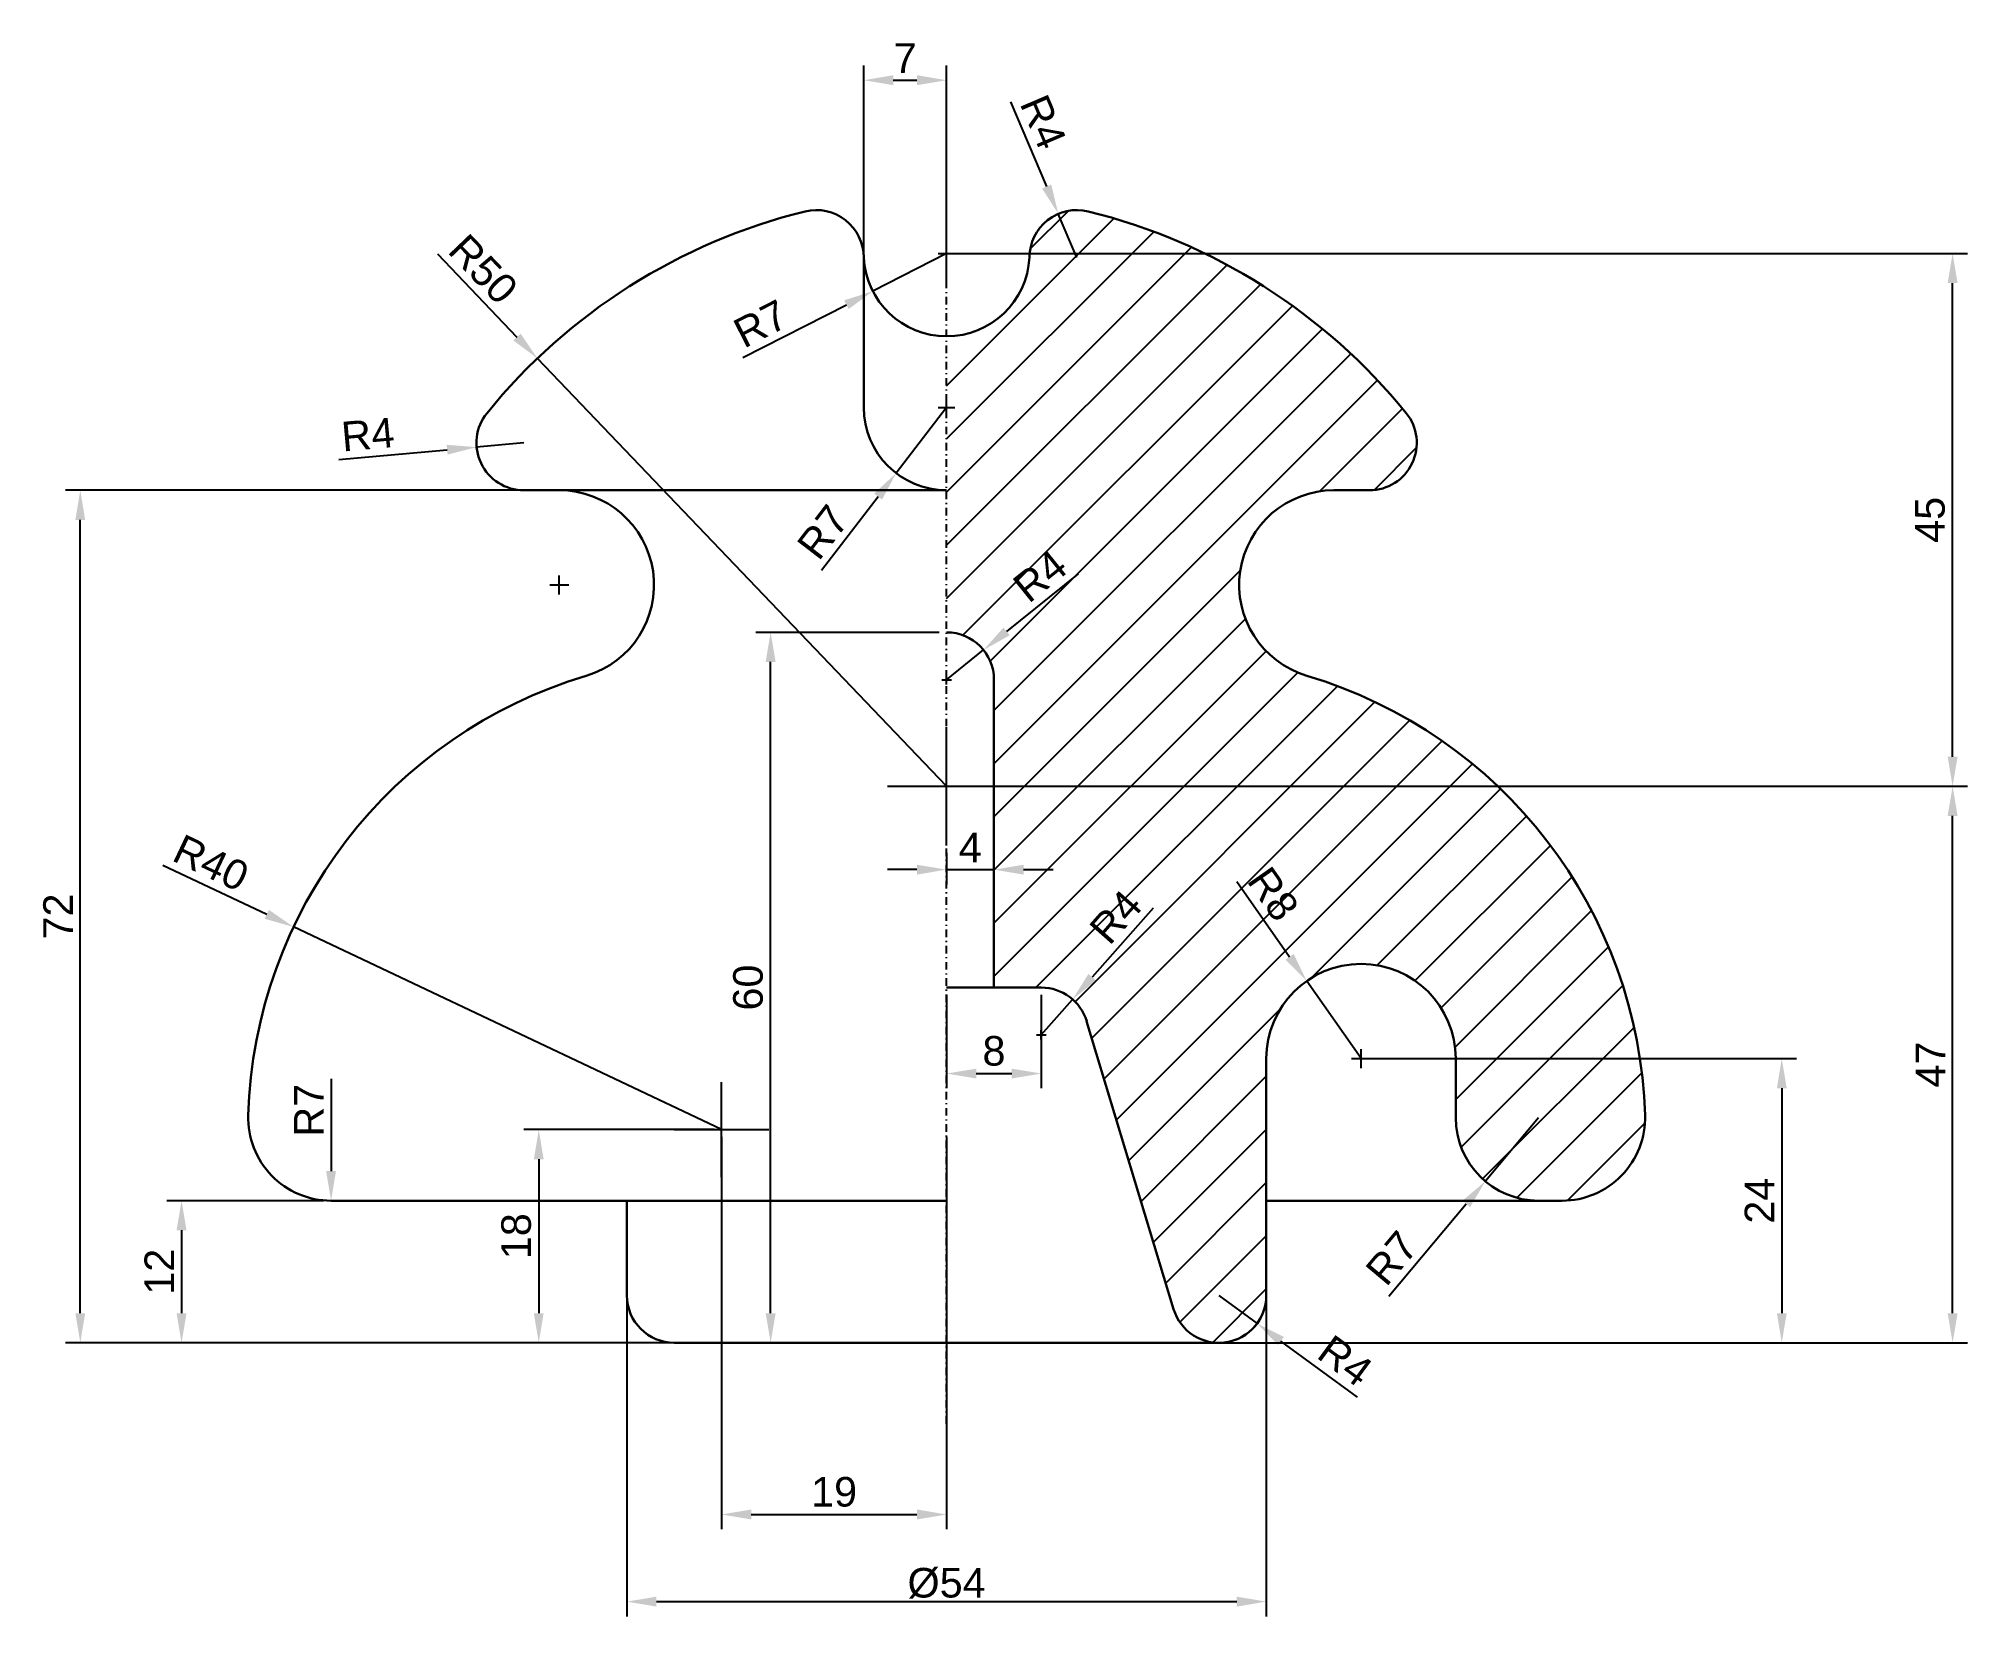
# Model space of a CAD drawing. Header units: millimetres. Extents: x -77 to 86, y -23 to 110.
import ezdxf

# ---------------------------------------------------------------- set-up
doc = ezdxf.new("R2010")
doc.units = ezdxf.units.MM
doc.header["$LTSCALE"] = 0.05
doc.linetypes.add('CENTER2', pattern=[1.125, 0.75, -0.125, 0.125, -0.125])
doc.linetypes.add('DASHDOT', pattern=[25.4, 12.7, -6.35, 0, -6.35])
for name, color, linetype in [('Axe', 1, 'DASHDOT'), ('Cote', 7, 'Continuous'), ('Hasuri', 3, 'Continuous')]:
    doc.layers.add(name, color=color, linetype=linetype)
doc.layers.add('Groase', color=5, linetype='Continuous', lineweight=30)
doc.styles.get("Standard").update_dxf_attribs({"font": 'Arial.ttf'})
doc.dimstyles.new('ISO-25', dxfattribs={"dimtxt": 2.5, "dimasz": 2.5, "dimexe": 1.25, "dimexo": 0.625, "dimtad": 1, "dimtxsty": 'Standard', "dimcen": 2.5, "dimadec": 0, "dimazin": 0, "dimtfac": 1, "dimtmove": 0, "dimatfit": 3, "dimfxl": 1, "dimarcsym": 0})
doc.dimstyles.new('ISO-25 - FI', dxfattribs={"dimtxt": 2.5, "dimasz": 2.5, "dimexe": 1.25, "dimexo": 0, "dimgap": 0.2, "dimtad": 1, "dimtxsty": 'Standard', "dimcen": 2.5, "dimadec": 0, "dimazin": 0, "dimtfac": 1, "dimtmove": 0, "dimatfit": 3, "dimfxl": 1, "dimarcsym": 0})

# ---------------------------------------------------------------- blocks, each defined once
blk = doc.blocks.new('*U4')
at = {"layer": 'Axe', "color": 0, "linetype": 'Continuous', "transparency": 16777216}
for p, q in [((0, -4), (0, 4)), ((-4, 0), (4, 0))]:
    blk.add_line(p, q, dxfattribs=at)
blk = doc.blocks.new('*U5')
at = {"layer": 'Axe', "color": 0, "linetype": 'Continuous', "transparency": 16777216}
for p, q in [((0, -5), (0, 5)), ((-5, 0), (5, 0))]:
    blk.add_line(p, q, dxfattribs=at)
blk = doc.blocks.new('*U6')
at = {"layer": 'Axe', "color": 0, "linetype": 'Continuous', "transparency": 16777216}
for p, q in [((-0.8, 0), (0.8, 0)), ((0, -0.8), (0, 0.8))]:
    blk.add_line(p, q, dxfattribs=at)
blk = doc.blocks.new('*U7')
at = {"layer": 'Axe', "color": 0, "linetype": 'Continuous', "transparency": 16777216}
for p, q in [((-0.4, 0), (0.4, 0)), ((0, -0.4), (0, 0.4))]:
    blk.add_line(p, q, dxfattribs=at)
blk = doc.blocks.new('*U8')
at = {"layer": 'Axe', "color": 0, "linetype": 'Continuous', "transparency": 16777216}
for p, q in [((-0.4, 0), (0.4, 0)), ((0, -0.4), (0, 0.4))]:
    blk.add_line(p, q, dxfattribs=at)
blk = doc.blocks.new('*U9')
at = {"layer": 'Axe', "color": 0, "linetype": 'Continuous', "transparency": 16777216}
for p, q in [((-0.7, 0), (0.7, 0)), ((0, -0.7), (0, 0.7))]:
    blk.add_line(p, q, dxfattribs=at)
blk = doc.blocks.new('*U10')
at = {"layer": 'Axe', "color": 0, "linetype": 'Continuous', "transparency": 16777216}
for p, q in [((-0.7, 0), (0.7, 0)), ((0, -0.7), (0, 0.7))]:
    blk.add_line(p, q, dxfattribs=at)
blk = doc.blocks.new('*U11')
at = {"layer": 'Axe', "color": 0, "linetype": 'Continuous', "transparency": 16777216}
for p, q in [((-0.8, 0), (0.8, 0)), ((0, -0.8), (0, 0.8))]:
    blk.add_line(p, q, dxfattribs=at)
blk = doc.blocks.new('*D12')
at = {"layer": 'Cote', "color": 0, "lineweight": -2, "transparency": 16777216}
for p, q in [((-66.19, 40.34), (-57.41, 36.19)), ((-19, 18), (-55.15, 35.12))]:
    blk.add_line(p, q, dxfattribs=at)
at = {"layer": 'Cote', "color": 0, "transparency": 16777216}
blk.add_solid([(-57.23, 36.56), (-57.59, 35.81), (-55.15, 35.12)], dxfattribs=at)
at = {"layer": 'Defpoints', "color": 0, "transparency": 16777216}
for p in [(-55.15, 35.12), (-19, 18)]:
    blk.add_point(p, dxfattribs=at)
at = {"layer": 'Cote', "color": 0, "transparency": 16777216, "insert": (-62.12, 40.52), "char_height": 2.5, "attachment_point": 5, "rotation": 334.6656}
blk.add_mtext('R40', dxfattribs=at)
blk = doc.blocks.new('*D13')
at = {"layer": 'Cote', "color": 0, "lineweight": -2, "transparency": 16777216}
for p, q in [((-43, 91.96), (-36.29, 84.94)), ((0, 47), (-34.56, 83.14))]:
    blk.add_line(p, q, dxfattribs=at)
at = {"layer": 'Cote', "color": 0, "transparency": 16777216}
blk.add_solid([(-35.98, 85.23), (-36.59, 84.65), (-34.56, 83.14)], dxfattribs=at)
at = {"layer": 'Defpoints', "color": 0, "transparency": 16777216}
for p in [(-34.56, 83.14), (0, 47)]:
    blk.add_point(p, dxfattribs=at)
at = {"layer": 'Cote', "color": 0, "transparency": 16777216, "insert": (-39.13, 90.67), "char_height": 2.5, "attachment_point": 5, "rotation": 313.7221}
blk.add_mtext('R50', dxfattribs=at)
blk = doc.blocks.new('*D14')
at = {"layer": 'Cote', "color": 0, "lineweight": -2, "transparency": 16777216}
for p, q in [((0, 92), (-6.23, 88.81)), ((-17.2, 83.2), (-8.46, 87.67))]:
    blk.add_line(p, q, dxfattribs=at)
at = {"layer": 'Cote', "color": 0, "transparency": 16777216}
blk.add_solid([(-8.65, 88.04), (-8.27, 87.3), (-6.23, 88.81)], dxfattribs=at)
at = {"layer": 'Defpoints', "color": 0, "transparency": 16777216}
for p in [(0, 92), (-6.23, 88.81)]:
    blk.add_point(p, dxfattribs=at)
at = {"layer": 'Cote', "color": 0, "transparency": 16777216, "insert": (-15.7, 86.07), "char_height": 2.5, "attachment_point": 5, "rotation": 27.0919}
blk.add_mtext('R7', dxfattribs=at)
blk = doc.blocks.new('*D15')
at = {"layer": 'Cote', "color": 0, "lineweight": -2, "transparency": 16777216}
for p, q in [((11.12, 64.94), (5.06, 60.07)), ((0, 56), (3.12, 58.51))]:
    blk.add_line(p, q, dxfattribs=at)
at = {"layer": 'Cote', "color": 0, "transparency": 16777216}
blk.add_solid([(4.8, 60.4), (5.33, 59.75), (3.12, 58.51)], dxfattribs=at)
at = {"layer": 'Defpoints', "color": 0, "transparency": 16777216}
for p in [(3.12, 58.51), (0, 56)]:
    blk.add_point(p, dxfattribs=at)
at = {"layer": 'Cote', "color": 0, "transparency": 16777216, "insert": (7.89, 64.75), "char_height": 2.5, "attachment_point": 5, "rotation": 38.8132}
blk.add_mtext('R4', dxfattribs=at)
blk = doc.blocks.new('*D16')
at = {"layer": 'Cote', "color": 0, "lineweight": -2, "transparency": 16777216}
for p, q in [((17.44, 36.71), (12.3, 30.88)), ((8, 26), (10.64, 29))]:
    blk.add_line(p, q, dxfattribs=at)
at = {"layer": 'Cote', "color": 0, "transparency": 16777216}
blk.add_solid([(11.98, 31.15), (12.61, 30.6), (10.64, 29)], dxfattribs=at)
at = {"layer": 'Defpoints', "color": 0, "transparency": 16777216}
for p in [(10.64, 29), (8, 26)]:
    blk.add_point(p, dxfattribs=at)
at = {"layer": 'Cote', "color": 0, "transparency": 16777216, "insert": (14.29, 35.97), "char_height": 2.5, "attachment_point": 5, "rotation": 48.6113}
blk.add_mtext('R4', dxfattribs=at)
blk = doc.blocks.new('*D17')
at = {"layer": 'Cote', "color": 0, "lineweight": -2, "transparency": 16777216}
for p, q in [((23, 4), (26.22, 1.63)), ((34.69, -4.58), (28.24, 0.15))]:
    blk.add_line(p, q, dxfattribs=at)
at = {"layer": 'Cote', "color": 0, "transparency": 16777216}
blk.add_solid([(28.49, 0.49), (27.99, -0.18), (26.22, 1.63)], dxfattribs=at)
at = {"layer": 'Defpoints', "color": 0, "transparency": 16777216}
for p in [(23, 4), (26.22, 1.63)]:
    blk.add_point(p, dxfattribs=at)
at = {"layer": 'Cote', "color": 0, "transparency": 16777216, "insert": (33.67, -1.51), "char_height": 2.5, "attachment_point": 5, "rotation": 323.7167}
blk.add_mtext('R4', dxfattribs=at)
blk = doc.blocks.new('*D18')
at = {"layer": 'Cote', "color": 0, "lineweight": -2, "transparency": 16777216}
for p, q in [((0, 79), (-4.26, 73.45)), ((-10.56, 65.24), (-5.78, 71.46))]:
    blk.add_line(p, q, dxfattribs=at)
at = {"layer": 'Cote', "color": 0, "transparency": 16777216}
blk.add_solid([(-6.12, 71.72), (-5.45, 71.21), (-4.26, 73.45)], dxfattribs=at)
at = {"layer": 'Defpoints', "color": 0, "transparency": 16777216}
for p in [(0, 79), (-4.26, 73.45)]:
    blk.add_point(p, dxfattribs=at)
at = {"layer": 'Cote', "color": 0, "transparency": 16777216, "insert": (-10.44, 68.47), "char_height": 2.5, "attachment_point": 5, "rotation": 52.4876}
blk.add_mtext('R7', dxfattribs=at)
blk = doc.blocks.new('*D19')
at = {"layer": 'Cote', "color": 0, "lineweight": -2, "transparency": 16777216}
for p, q in [((24.5, 38.97), (28.97, 32.6)), ((35, 24), (30.41, 30.55))]:
    blk.add_line(p, q, dxfattribs=at)
at = {"layer": 'Cote', "color": 0, "transparency": 16777216}
blk.add_solid([(29.31, 32.84), (28.63, 32.36), (30.41, 30.55)], dxfattribs=at)
at = {"layer": 'Defpoints', "color": 0, "transparency": 16777216}
for p in [(30.41, 30.55), (35, 24)]:
    blk.add_point(p, dxfattribs=at)
at = {"layer": 'Cote', "color": 0, "transparency": 16777216, "insert": (27.58, 37.9), "char_height": 2.5, "attachment_point": 5, "rotation": 305.0345}
blk.add_mtext('R8', dxfattribs=at)
blk = doc.blocks.new('*D20')
at = {"layer": 'Cote', "color": 0, "lineweight": -2, "transparency": 16777216}
blk.add_line((-51.98, 22.28), (-51.98, 14.5), dxfattribs=at)
at = {"layer": 'Cote', "color": 0, "transparency": 16777216}
blk.add_solid([(-52.4, 14.5), (-51.57, 14.5), (-51.98, 12)], dxfattribs=at)
at = {"layer": 'Defpoints', "color": 0, "transparency": 16777216}
for p in [(-51.98, 19), (-51.98, 12)]:
    blk.add_point(p, dxfattribs=at)
at = {"layer": 'Cote', "color": 0, "transparency": 16777216, "insert": (-53.86, 19.64), "char_height": 2.5, "attachment_point": 5, "rotation": 90}
blk.add_mtext('R7', dxfattribs=at)
blk = doc.blocks.new('*D21')
at = {"layer": 'Cote', "color": 0, "lineweight": -2, "transparency": 16777216}
for p, q in [((-51.33, 74.6), (-42.18, 75.42)), ((-35.71, 76), (-39.69, 75.64))]:
    blk.add_line(p, q, dxfattribs=at)
at = {"layer": 'Cote', "color": 0, "transparency": 16777216}
blk.add_solid([(-42.22, 75.84), (-42.14, 75.01), (-39.69, 75.64)], dxfattribs=at)
at = {"layer": 'Defpoints', "color": 0, "transparency": 16777216}
for p in [(-39.69, 75.64), (-35.71, 76)]:
    blk.add_point(p, dxfattribs=at)
at = {"layer": 'Cote', "color": 0, "transparency": 16777216, "insert": (-48.88, 76.71), "char_height": 2.5, "attachment_point": 5, "rotation": 5.1031}
blk.add_mtext('R4', dxfattribs=at)
blk = doc.blocks.new('*D22')
at = {"layer": 'Cote', "color": 0, "lineweight": -2, "transparency": 16777216}
for p, q in [((5.41, 104.8), (8.45, 97.65)), ((11, 91.67), (9.43, 95.35))]:
    blk.add_line(p, q, dxfattribs=at)
at = {"layer": 'Cote', "color": 0, "transparency": 16777216}
blk.add_solid([(8.84, 97.81), (8.07, 97.48), (9.43, 95.35)], dxfattribs=at)
at = {"layer": 'Defpoints', "color": 0, "transparency": 16777216}
for p in [(9.43, 95.35), (11, 91.67)]:
    blk.add_point(p, dxfattribs=at)
at = {"layer": 'Cote', "color": 0, "transparency": 16777216, "insert": (8.17, 103.11), "char_height": 2.5, "attachment_point": 5, "rotation": 293.063}
blk.add_mtext('R4', dxfattribs=at)
blk = doc.blocks.new('*D23')
at = {"layer": 'Cote', "color": 0, "lineweight": -2, "transparency": 16777216}
for p, q in [((50, 19), (45.5, 13.64)), ((37.34, 3.94), (43.89, 11.73))]:
    blk.add_line(p, q, dxfattribs=at)
at = {"layer": 'Cote', "color": 0, "transparency": 16777216}
blk.add_solid([(43.57, 12), (44.21, 11.46), (45.5, 13.64)], dxfattribs=at)
at = {"layer": 'Defpoints', "color": 0, "transparency": 16777216}
for p in [(50, 19), (45.5, 13.64)]:
    blk.add_point(p, dxfattribs=at)
at = {"layer": 'Cote', "color": 0, "transparency": 16777216, "insert": (37.6, 7.16), "char_height": 2.5, "attachment_point": 5, "rotation": 49.9566}
blk.add_mtext('R7', dxfattribs=at)
blk = doc.blocks.new('*D24')
at = {"layer": 'Cote', "color": 0, "lineweight": -2, "transparency": 16777216}
for p, q in [((-7, 89.44), (-7, 107.88)), ((0, 89.44), (0, 107.88)), ((-4.5, 106.63), (-2.5, 106.63))]:
    blk.add_line(p, q, dxfattribs=at)
at = {"layer": 'Cote', "color": 0, "transparency": 16777216}
for points in [[(-4.5, 107.05), (-4.5, 106.21), (-7, 106.63)], [(-2.5, 107.05), (-2.5, 106.21), (0, 106.63)]]:
    blk.add_solid(points, dxfattribs=at)
at = {"layer": 'Defpoints', "color": 0, "transparency": 16777216}
for p in [(0, 106.63), (-7, 88.81), (0, 88.81)]:
    blk.add_point(p, dxfattribs=at)
at = {"layer": 'Cote', "color": 0, "transparency": 16777216, "insert": (-3.5, 108.5), "char_height": 2.5, "attachment_point": 5}
blk.add_mtext('7', dxfattribs=at)
blk = doc.blocks.new('*D25')
at = {"layer": 'Cote', "color": 0, "lineweight": -2, "transparency": 16777216}
for p, q in [((-52.61, 12), (-65.86, 12)), ((-64.61, 9.5), (-64.61, 2.5)), ((-23.62, 0), (-65.86, 0))]:
    blk.add_line(p, q, dxfattribs=at)
at = {"layer": 'Cote', "color": 0, "transparency": 16777216}
for points in [[(-65.03, 9.5), (-64.19, 9.5), (-64.61, 12)], [(-65.03, 2.5), (-64.19, 2.5), (-64.61, 0)]]:
    blk.add_solid(points, dxfattribs=at)
at = {"layer": 'Defpoints', "color": 0, "transparency": 16777216}
for p in [(-51.98, 12), (-64.61, 0), (-23, 0)]:
    blk.add_point(p, dxfattribs=at)
at = {"layer": 'Cote', "color": 0, "transparency": 16777216, "insert": (-66.49, 6), "char_height": 2.5, "attachment_point": 5, "rotation": 90}
blk.add_mtext('12', dxfattribs=at)
blk = doc.blocks.new('*D26')
at = {"layer": 'Cote', "color": 0, "lineweight": -2, "transparency": 16777216}
for p, q in [((-23.62, 72), (-74.41, 72)), ((-73.16, 2.5), (-73.16, 69.5)), ((-23.62, 0), (-74.41, 0))]:
    blk.add_line(p, q, dxfattribs=at)
at = {"layer": 'Cote', "color": 0, "transparency": 16777216}
for points in [[(-73.58, 69.5), (-72.75, 69.5), (-73.16, 72)], [(-73.58, 2.5), (-72.75, 2.5), (-73.16, 0)]]:
    blk.add_solid(points, dxfattribs=at)
at = {"layer": 'Defpoints', "color": 0, "transparency": 16777216}
for p in [(-73.16, 72), (-23, 72), (-23, 0)]:
    blk.add_point(p, dxfattribs=at)
at = {"layer": 'Cote', "color": 0, "transparency": 16777216, "insert": (-75.04, 36), "char_height": 2.5, "attachment_point": 5, "rotation": 90}
blk.add_mtext('72', dxfattribs=at)
blk = doc.blocks.new('*D27')
at = {"layer": 'Cote', "color": 0, "lineweight": -2, "transparency": 16777216}
for p, q in [((-19, 17.38), (-19, -15.75)), ((0, 17.38), (0, -15.75)), ((-16.5, -14.5), (-2.5, -14.5))]:
    blk.add_line(p, q, dxfattribs=at)
at = {"layer": 'Cote', "color": 0, "transparency": 16777216}
for points in [[(-16.5, -14.08), (-16.5, -14.92), (-19, -14.5)], [(-2.5, -14.08), (-2.5, -14.92), (0, -14.5)]]:
    blk.add_solid(points, dxfattribs=at)
at = {"layer": 'Defpoints', "color": 0, "transparency": 16777216}
for p in [(-19, 18), (0, 18), (0, -14.5)]:
    blk.add_point(p, dxfattribs=at)
at = {"layer": 'Cote', "color": 0, "transparency": 16777216, "insert": (-9.5, -12.6), "char_height": 2.5, "attachment_point": 5}
blk.add_mtext('19', dxfattribs=at)
blk = doc.blocks.new('*D28')
at = {"layer": 'Cote', "color": 0, "lineweight": -2, "transparency": 16777216}
for p, q in [((-19.63, 18), (-35.69, 18)), ((-34.44, 15.5), (-34.44, 2.5)), ((-19.63, 0), (-35.69, 0))]:
    blk.add_line(p, q, dxfattribs=at)
at = {"layer": 'Cote', "color": 0, "transparency": 16777216}
for points in [[(-34.86, 15.5), (-34.03, 15.5), (-34.44, 18)], [(-34.86, 2.5), (-34.03, 2.5), (-34.44, 0)]]:
    blk.add_solid(points, dxfattribs=at)
at = {"layer": 'Defpoints', "color": 0, "transparency": 16777216}
for p in [(-19, 18), (-34.44, 0), (-19, 0)]:
    blk.add_point(p, dxfattribs=at)
at = {"layer": 'Cote', "color": 0, "transparency": 16777216, "insert": (-36.34, 9), "char_height": 2.5, "attachment_point": 5, "rotation": 90}
blk.add_mtext('18', dxfattribs=at)
blk = doc.blocks.new('*D29')
at = {"layer": 'Cote', "color": 0, "lineweight": -2, "transparency": 16777216}
for p, q in [((35.63, 24), (71.78, 24)), ((70.53, 21.5), (70.53, 2.5)), ((23.62, 0), (71.78, 0))]:
    blk.add_line(p, q, dxfattribs=at)
at = {"layer": 'Cote', "color": 0, "transparency": 16777216}
for points in [[(70.12, 21.5), (70.95, 21.5), (70.53, 24)], [(70.12, 2.5), (70.95, 2.5), (70.53, 0)]]:
    blk.add_solid(points, dxfattribs=at)
at = {"layer": 'Defpoints', "color": 0, "transparency": 16777216}
for p in [(35, 24), (23, 0), (70.53, 0)]:
    blk.add_point(p, dxfattribs=at)
at = {"layer": 'Cote', "color": 0, "transparency": 16777216, "insert": (68.65, 12), "char_height": 2.5, "attachment_point": 5, "rotation": 90}
blk.add_mtext('24', dxfattribs=at)
blk = doc.blocks.new('*D30')
at = {"layer": 'Cote', "color": 0, "lineweight": -2, "transparency": 16777216}
for p, q in [((0.62, 47), (86.21, 47)), ((84.96, 2.5), (84.96, 44.5)), ((0.62, 0), (86.21, 0))]:
    blk.add_line(p, q, dxfattribs=at)
at = {"layer": 'Cote', "color": 0, "transparency": 16777216}
for points in [[(84.54, 44.5), (85.38, 44.5), (84.96, 47)], [(84.54, 2.5), (85.38, 2.5), (84.96, 0)]]:
    blk.add_solid(points, dxfattribs=at)
at = {"layer": 'Defpoints', "color": 0, "transparency": 16777216}
for p in [(0, 47), (84.96, 47), (0, 0)]:
    blk.add_point(p, dxfattribs=at)
at = {"layer": 'Cote', "color": 0, "transparency": 16777216, "insert": (83.09, 23.5), "char_height": 2.5, "attachment_point": 5, "rotation": 90}
blk.add_mtext('47', dxfattribs=at)
blk = doc.blocks.new('*D31')
at = {"layer": 'Cote', "color": 0, "lineweight": -2, "transparency": 16777216}
for p, q in [((0.63, 92), (86.21, 92)), ((84.96, 49.5), (84.96, 89.5)), ((0.63, 47), (86.21, 47))]:
    blk.add_line(p, q, dxfattribs=at)
at = {"layer": 'Cote', "color": 0, "transparency": 16777216}
for points in [[(84.54, 89.5), (85.38, 89.5), (84.96, 92)], [(84.54, 49.5), (85.38, 49.5), (84.96, 47)]]:
    blk.add_solid(points, dxfattribs=at)
at = {"layer": 'Defpoints', "color": 0, "transparency": 16777216}
for p in [(0, 92), (84.96, 92), (0, 47)]:
    blk.add_point(p, dxfattribs=at)
at = {"layer": 'Cote', "color": 0, "transparency": 16777216, "insert": (83.06, 69.5), "char_height": 2.5, "attachment_point": 5, "rotation": 90}
blk.add_mtext('45', dxfattribs=at)
blk = doc.blocks.new('*D32')
at = {"layer": 'Cote', "color": 0, "lineweight": -2, "transparency": 16777216}
for p, q in [((-0.63, 60), (-16.11, 60)), ((-14.86, 2.5), (-14.86, 57.5)), ((-0.63, 0), (-16.11, 0))]:
    blk.add_line(p, q, dxfattribs=at)
at = {"layer": 'Cote', "color": 0, "transparency": 16777216}
for points in [[(-15.28, 57.5), (-14.44, 57.5), (-14.86, 60)], [(-15.28, 2.5), (-14.44, 2.5), (-14.86, 0)]]:
    blk.add_solid(points, dxfattribs=at)
at = {"layer": 'Defpoints', "color": 0, "transparency": 16777216}
for p in [(-14.86, 60), (0, 60), (0, 0)]:
    blk.add_point(p, dxfattribs=at)
at = {"layer": 'Cote', "color": 0, "transparency": 16777216, "insert": (-16.76, 30), "char_height": 2.5, "attachment_point": 5, "rotation": 90}
blk.add_mtext('60', dxfattribs=at)
blk = doc.blocks.new('*D33')
at = {"layer": 'Cote', "color": 0, "lineweight": -2, "transparency": 16777216}
for p, q in [((0, 29.38), (0, 21.49)), ((8, 29.38), (8, 21.49)), ((2.5, 22.74), (5.5, 22.74))]:
    blk.add_line(p, q, dxfattribs=at)
at = {"layer": 'Cote', "color": 0, "transparency": 16777216}
for points in [[(2.5, 23.15), (2.5, 22.32), (0, 22.74)], [(5.5, 23.15), (5.5, 22.32), (8, 22.74)]]:
    blk.add_solid(points, dxfattribs=at)
at = {"layer": 'Defpoints', "color": 0, "transparency": 16777216}
for p in [(0, 30), (8, 30), (8, 22.74)]:
    blk.add_point(p, dxfattribs=at)
at = {"layer": 'Cote', "color": 0, "transparency": 16777216, "insert": (4, 24.64), "char_height": 2.5, "attachment_point": 5}
blk.add_mtext('8', dxfattribs=at)
blk = doc.blocks.new('*D34')
at = {"layer": 'Cote', "color": 0, "lineweight": -2, "transparency": 16777216}
for p, q in [((0, 41.39), (0, 38.71)), ((4, 41.39), (4, 38.71)), ((-2.5, 39.96), (-5, 39.96)), ((0, 39.96), (4, 39.96)), ((6.5, 39.96), (9, 39.96))]:
    blk.add_line(p, q, dxfattribs=at)
at = {"layer": 'Cote', "color": 0, "transparency": 16777216}
for points in [[(-2.5, 40.37), (-2.5, 39.54), (0, 39.96)], [(6.5, 40.37), (6.5, 39.54), (4, 39.96)]]:
    blk.add_solid(points, dxfattribs=at)
at = {"layer": 'Defpoints', "color": 0, "transparency": 16777216}
for p in [(0, 42.02), (4, 42.02), (4, 39.96)]:
    blk.add_point(p, dxfattribs=at)
at = {"layer": 'Cote', "color": 0, "transparency": 16777216, "insert": (2, 41.83), "char_height": 2.5, "attachment_point": 5}
blk.add_mtext('4', dxfattribs=at)
blk = doc.blocks.new('*D35')
at = {"layer": 'Cote', "color": 0, "lineweight": -2, "transparency": 16777216}
for p, q in [((-27, 4), (-27, -23.11)), ((27, 4), (27, -23.11)), ((-24.5, -21.86), (24.5, -21.86))]:
    blk.add_line(p, q, dxfattribs=at)
at = {"layer": 'Cote', "color": 0, "transparency": 16777216}
for points in [[(-24.5, -21.44), (-24.5, -22.28), (-27, -21.86)], [(24.5, -21.44), (24.5, -22.28), (27, -21.86)]]:
    blk.add_solid(points, dxfattribs=at)
at = {"layer": 'Defpoints', "color": 0, "transparency": 16777216}
for p in [(-27, 4), (27, 4), (27, -21.86)]:
    blk.add_point(p, dxfattribs=at)
at = {"layer": 'Cote', "color": 0, "transparency": 16777216, "insert": (0, -20.31), "char_height": 2.5, "attachment_point": 5}
blk.add_mtext('%%c54', dxfattribs=at)

msp = doc.modelspace()

# ---------------------------------------------------------------- hatches: boundary and pattern name
at = {"layer": 'Hasuri'}
h = msp.add_hatch(dxfattribs=at)
h.set_pattern_fill('ANSI31', color=256)
h.paths.add_polyline_path([(4, 30), (8, 30, -0.3307064), (11.829, 27.156), (19.171, 2.844, 0.8631581), (27, 4), (27, 12), (27, 24, -1), (43, 24), (43, 19, 0.4142136), (50, 12), (51.985, 12, 0.4231186), (58.982, 19.212, 0.3233076), (30.426, 56.333, -0.8647173), (32.711, 72), (35.707, 72, 0.6314546), (38.812, 78.522, 0.1632302), (11.957, 95.549, 0.4868429), (7, 91.665), (6.992, 91.665, -0.4002772), (0, 85), (0, 60, -0.4142136), (4, 56)])

# ---------------------------------------------------------------- linework, layer by layer
at = {"layer": 'Axe'}
msp.add_line((0, -6.841), (0, 103.601), dxfattribs=at)
msp.add_line((0, -6.841), (0, 103.601), dxfattribs=at)
at = {"layer": 'Groase'}
for p, q in [((-7, 79), (-7, 91.665)), ((-7, 91.665), (-6.992, 91.665)), ((7, 91.665), (6.992, 91.665)), ((0, 72), (-35.707, 72)), ((32.711, 72), (35.707, 72)), ((4, 56), (4, 30)), ((8, 30), (0, 30)), ((11.829, 27.156), (19.171, 2.844)), ((27, 24), (27, 12)), ((43, 24), (43, 19)), ((0, 12), (-51.985, 12)), ((-27, 4), (-27, 12)), ((27, 4), (27, 12)), ((27, 12), (51.985, 12)), ((0, 0), (-23, 0)), ((0, 0), (23, 0))]:
    msp.add_line(p, q, dxfattribs=at)
for centre, radius, start, end in [((0, 47), 50, 103.83522, 140.91779), ((-11, 91.665), 4, 0, 103.83522), ((11, 91.665), 4, 76.16478, 180), ((0, 47), 50, 39.08221, 76.16478), ((0, 92), 7, 182.73959, 270), ((0, 92), 7, 270, 357.26041), ((-35.707, 76), 4, 140.91779, 270), ((0, 79), 7, 180, 270), ((35.707, 76), 4, 270, 39.08221), ((-32.711, 64), 8, 286.59784, 90), ((32.711, 64), 8, 90, 253.40216), ((0, 56), 4, 0, 90), ((-19, 18), 40, 106.59784, 178.2635), ((19, 18), 40, 1.7365, 73.40216), ((35, 24), 8, 0, 180), ((8, 26), 4, 16.80247, 90), ((-51.985, 19), 7, 178.2635, 270), ((50, 19), 7, 180, 270), ((51.985, 19), 7, 270, 1.7365), ((-23, 4), 4, 180, 270), ((23, 4), 4, 196.80247, 0), ((23, 4), 4, 270, 0)]:
    msp.add_arc(centre, radius, start, end, dxfattribs=at)

# ---------------------------------------------------------------- block references
at = {"layer": 'Axe', "linetype": 'CENTER2'}
for name, p in [('*U9', (0, 92)), ('*U10', (0, 79)), ('*U11', (-32.711, 64)), ('*U8', (0, 56)), ('*U5', (0, 47)), ('*U7', (8, 26)), ('*U6', (35, 24)), ('*U4', (-19, 18))]:
    msp.add_blockref(name, p, dxfattribs=at)

# ---------------------------------------------------------------- dimensions: what is measured, and where the dimension line sits
at = {"layer": 'Cote'}
for base, p1, p2, picture, middle in [((0, 106.63), (-7, 88.812), (0, 88.812), '*D24', (-3.5, 108.505)), ((4, 39.957), (0, 42.017), (4, 42.017), '*D34', (2, 41.832)), ((8, 22.736), (0, 30), (8, 30), '*D33', (4, 24.638)), ((0, -14.5), (-19, 18), (0, 18), '*D27', (-9.5, -12.599))]:
    dim = msp.add_linear_dim(base=base, p1=p1, p2=p2, dimstyle='ISO-25', dxfattribs=at)
    dim.commit()
    dim.dimension.update_dxf_attribs({"geometry": picture, "text_midpoint": middle})
for center, mpoint, picture, middle in [((11, 91.665), (9.433, 95.346), '*D22', (8.167, 103.106)), ((0, 47), (-34.558, 83.135), '*D13', (-39.133, 90.67)), ((0, 56), (3.117, 58.507), '*D15', (7.891, 64.754)), ((-19, 18), (-55.153, 35.116), '*D12', (-62.119, 40.518)), ((35, 24), (30.407, 30.55), '*D19', (27.577, 37.9)), ((8, 26), (10.645, 29.001), '*D16', (14.286, 35.969))]:
    dim = msp.add_radius_dim(center=center, mpoint=mpoint, dimstyle='ISO-25', dxfattribs=at)
    dim.commit()
    dim.dimension.update_dxf_attribs({"geometry": picture, "text_midpoint": middle})
for center, mpoint, picture, middle in [((0, 92), (-6.232, 88.812), '*D14', (-14.846, 84.406)), ((-35.707, 76), (-39.691, 75.644), '*D21', (-48.708, 74.839)), ((0, 79), (-4.263, 73.447), '*D18', (-8.957, 67.333)), ((-51.985, 19), (-51.985, 12), '*D20', (-51.985, 19.641)), ((50, 19), (45.496, 13.641), '*D23', (39.04, 5.958)), ((23, 4), (26.224, 1.633), '*D17', (32.562, -3.02))]:
    dim = msp.add_radius_dim(center=center, mpoint=mpoint, dimstyle='ISO-25', dxfattribs=at)
    dim.commit()
    dim.dimension.update_dxf_attribs({"geometry": picture, "text_midpoint": middle, "dimtype": 164})
for base, p1, p2, picture, middle in [((84.96, 92), (0, 47), (0, 92), '*D31', (83.064, 69.5)), ((-73.163, 72), (-23, 0), (-23, 72), '*D26', (-75.043, 36)), ((-14.861, 60), (0, 0), (0, 60), '*D32', (-16.762, 30)), ((84.96, 47), (0, 0), (0, 47), '*D30', (83.085, 23.5)), ((70.532, 0), (35, 24), (23, 0), '*D29', (68.652, 12)), ((-34.442, 0), (-19, 18), (-19, 0), '*D28', (-36.344, 9)), ((-64.609, 0), (-51.985, 12), (-23, 0), '*D25', (-66.489, 6))]:
    dim = msp.add_linear_dim(base=base, p1=p1, p2=p2, angle=90, dimstyle='ISO-25', dxfattribs=at)
    dim.commit()
    dim.dimension.update_dxf_attribs({"geometry": picture, "text_midpoint": middle})
dim = msp.add_linear_dim(base=(27, -21.859), p1=(-27, 4), p2=(27, 4), dimstyle='ISO-25 - FI', override={"dimpost": '%%c<>'}, dxfattribs=at)
dim.commit()
dim.dimension.update_dxf_attribs({"geometry": '*D35', "text_midpoint": (0, -20.313)})

doc.saveas('drawing.dxf')
